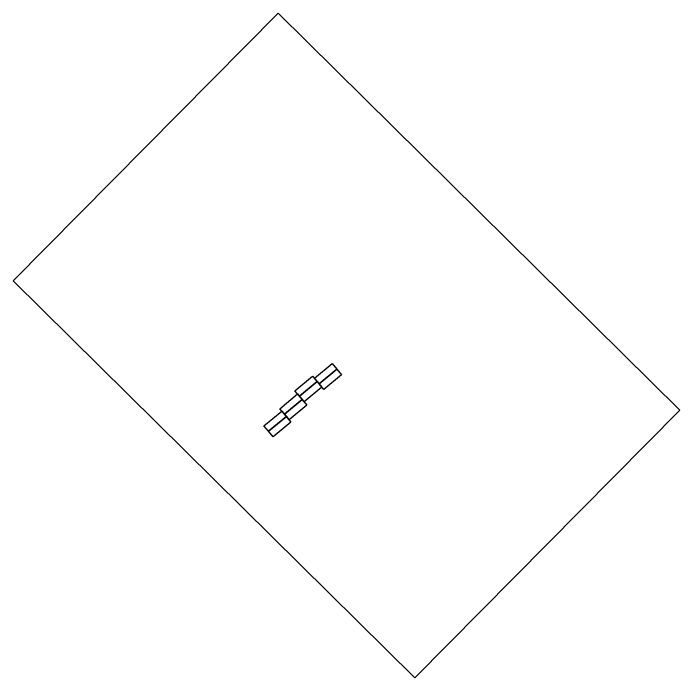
# Model space of a CAD drawing. Extents: x -1000 to 923337, y -63322 to 323191.
# Drawn here: x 547477 to 923337, y -51827 to 323191 of the extents above; entities that cross this region are included whole.
import ezdxf

# ---------------------------------------------------------------- set-up
doc = ezdxf.new("R2010")
doc.units = 0
doc.layers.add('WF linee di costruzione', color=30, linetype='Continuous', lineweight=30)
doc.layers.add('WF vista stellitare', color=7, linetype='Continuous')
picture_1 = doc.add_image_def('image1.png', size_in_pixel=(2160, 1440))

msp = doc.modelspace()

# ---------------------------------------------------------------- linework, layer by layer
at = {"layer": 'WF linee di costruzione'}
for points in [[(727270.8, 125519.4), (729894.4, 122368.7), (719904.5, 114050), (717280.9, 117200.6)], [(729894.4, 122368.7), (732518, 119218), (722528.1, 110899.3), (719904.5, 114050)], [(716229.9, 118462.7), (718853.5, 115312), (708863.6, 106993.3), (706240, 110144)], [(718853.5, 115312), (721477.1, 112161.3), (711487.2, 103842.6), (708863.6, 106993.3)], [(707740.9, 108341.5), (710364.5, 105190.8), (700374.6, 96872.1), (697751, 100022.8)], [(710364.5, 105190.8), (712988.1, 102040.2), (702998.2, 93721.4), (700374.6, 96872.1)], [(698848.4, 98704.9), (701472, 95554.2), (691482.1, 87235.5), (688858.5, 90386.2)], [(701472, 95554.2), (704095.6, 92403.5), (694105.7, 84084.8), (691482.1, 87235.5)]]:
    msp.add_lwpolyline(points, close=True, dxfattribs=at)

# ---------------------------------------------------------------- pictures from other files: only their frames are drawn
at = {"layer": 'WF vista stellitare'}
image = msp.add_image(picture_1, insert=(547477.2, 172173.4, 2125.2), size_in_units=(318575.6, 212383.7), rotation=-44.678677, dxfattribs=at)
image.dxf.flags = 7

doc.saveas('drawing.dxf')
